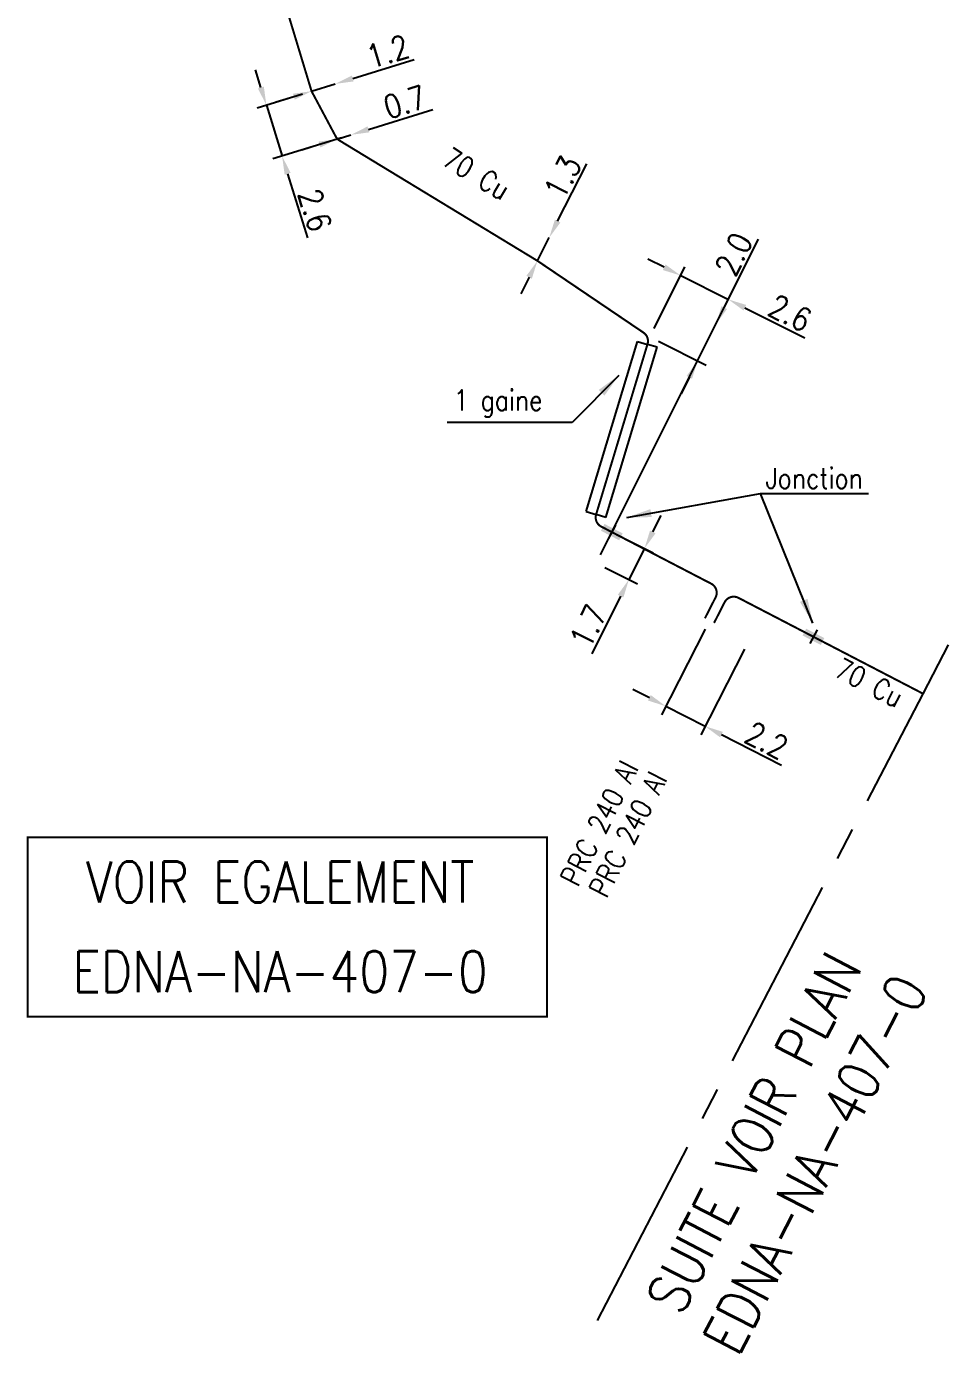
# Model space of a CAD drawing. Header units: millimetres. Extents: x 185000 to 186000, y 128000 to 129009.
# Drawn here: x 185601.5 to 185646.4, y 128627.6 to 128692.3 of the extents above; entities that cross this region are included whole.
import ezdxf
from ezdxf.enums import TextEntityAlignment as Align

# ---------------------------------------------------------------- set-up
doc = ezdxf.new("R2010")
doc.units = ezdxf.units.MM
doc.header["$PDMODE"] = 34
doc.linetypes.add('CENTER2', pattern=[28.575, 19.05, -3.175, 3.175, -3.175])
doc.layers.get('0').update_dxf_attribs({"linetype": 'CONTINUOUS'})
doc.layers.get('DEFPOINTS').update_dxf_attribs({"linetype": 'CONTINUOUS'})
for name, color, linetype in [('M_120', 5, 'M_ST_13'), ('M_300', 7, 'CONTINUOUS'), ('M_400', 7, 'CONTINUOUS'), ('M_930', 7, 'CONTINUOUS')]:
    doc.layers.add(name, color=color, linetype=linetype)
doc.styles.get("Standard").update_dxf_attribs({"font": 'romans.shx', "width": 0.85})
doc.linetypes.add('M_ST_13', pattern='A,5,-0.3,["oo",Standard,S=1.5,R=0,X=0,Y=-0.5],-3', length=8.3)
doc.dimstyles.get("Standard").update_dxf_attribs({"dimtxt": 1.5, "dimasz": 1.2, "dimexe": 0.625, "dimexo": 0.625, "dimgap": 0.25, "dimtad": 1, "dimdec": 1, "dimzin": 0, "dimdsep": 46, "dimtxsty": 'Standard', "dimcen": -0.5, "dimadec": 0, "dimazin": 0, "dimtfac": 1, "dimtdec": 1, "dimtmove": 0, "dimatfit": 3, "dimfxl": 0, "dimtolj": 1, "dimtzin": 0, "dimarcsym": 0})

# ---------------------------------------------------------------- blocks, each defined once
blk = doc.blocks.new('*D630')
at = {"layer": 'DEFPOINTS', "color": 0, "linetype": 'Continuous', "transparency": 16777216}
for p in [(185634.787, 128663.327), (185636.702, 128662.35), (185634.572, 128658.174)]:
    blk.add_point(p, dxfattribs=at)
at = {"layer": 'M_120', "color": 0, "linetype": 'Continuous', "lineweight": -2, "transparency": 16777216}
for p, q in [((185634.574, 128662.909), (185632.444, 128658.734)), ((185636.489, 128661.932), (185634.359, 128657.757)), ((185631.855, 128659.56), (185631.053, 128659.969)), ((185632.657, 128659.151), (185634.572, 128658.174)), ((185635.373, 128657.765), (185638.294, 128656.275))]:
    blk.add_line(p, q, dxfattribs=at)
at = {"layer": 'M_120', "color": 0, "linetype": 'Continuous', "transparency": 16777216}
for points in [[(185631.923, 128659.694), (185631.787, 128659.427), (185632.657, 128659.151)], [(185635.442, 128657.899), (185635.305, 128657.632), (185634.572, 128658.174)]]:
    blk.add_solid(points, dxfattribs=at)
at = {"layer": 'M_120', "color": 0, "linetype": 'Continuous', "transparency": 16777216, "insert": (185637.575, 128657.484), "char_height": 1.125, "attachment_point": 5, "rotation": 332.97222}
blk.add_mtext('\\A1;2.2', dxfattribs=at)
blk = doc.blocks.new('*D631')
at = {"layer": 'DEFPOINTS', "color": 0, "linetype": 'Continuous', "transparency": 16777216}
for p in [(185630.024, 128667.644), (185629.263, 128666.124), (185630.855, 128665.327)]:
    blk.add_point(p, dxfattribs=at)
at = {"layer": 'M_120', "color": 0, "linetype": 'Continuous', "lineweight": -2, "transparency": 16777216}
for p, q in [((185632.019, 128667.652), (185632.422, 128668.456)), ((185630.443, 128667.434), (185632.036, 128666.637)), ((185631.617, 128666.847), (185630.855, 128665.327)), ((185629.682, 128665.914), (185631.275, 128665.117)), ((185630.452, 128664.522), (185629.046, 128661.712))]:
    blk.add_line(p, q, dxfattribs=at)
at = {"layer": 'M_120', "color": 0, "linetype": 'Continuous', "transparency": 16777216}
for points in [[(185631.885, 128667.719), (185632.154, 128667.584), (185631.617, 128666.847)], [(185630.318, 128664.589), (185630.587, 128664.455), (185630.855, 128665.327)]]:
    blk.add_solid(points, dxfattribs=at)
at = {"layer": 'M_120', "color": 0, "linetype": 'Continuous', "transparency": 16777216, "insert": (185628.877, 128663.051), "char_height": 1.125, "attachment_point": 5, "rotation": 63.40267}
blk.add_mtext('\\A1;1.7', dxfattribs=at)
blk = doc.blocks.new('*D632')
at = {"layer": 'DEFPOINTS', "color": 0, "linetype": 'Continuous', "transparency": 16777216}
for p in [(185635.706, 128678.993), (185631.882, 128677.162), (185629.263, 128666.124)]:
    blk.add_point(p, dxfattribs=at)
at = {"layer": 'M_120', "color": 0, "linetype": 'Continuous', "lineweight": -2, "transparency": 16777216}
for p, q in [((185632.577, 128680.56), (185631.772, 128680.963)), ((185632.092, 128677.581), (185633.591, 128680.576)), ((185633.382, 128680.157), (185635.706, 128678.993)), ((185629.473, 128666.543), (185635.916, 128679.412)), ((185636.511, 128678.59), (185639.443, 128677.122))]:
    blk.add_line(p, q, dxfattribs=at)
at = {"layer": 'M_120', "color": 0, "linetype": 'Continuous', "transparency": 16777216}
for points in [[(185632.644, 128680.694), (185632.51, 128680.426), (185633.382, 128680.157)], [(185636.578, 128678.724), (185636.444, 128678.456), (185635.706, 128678.993)]]:
    blk.add_solid(points, dxfattribs=at)
at = {"layer": 'M_120', "color": 0, "linetype": 'Continuous', "transparency": 16777216, "insert": (185638.715, 128678.325), "char_height": 1.125, "attachment_point": 5, "rotation": 333.40267}
blk.add_mtext('\\A1;2.6', dxfattribs=at)
blk = doc.blocks.new('*D633')
at = {"layer": 'DEFPOINTS', "color": 0, "linetype": 'Continuous', "transparency": 16777216}
for p in [(185626.971, 128682.007), (185626.971, 128682.007), (185626.396, 128680.875)]:
    blk.add_point(p, dxfattribs=at)
at = {"layer": 'M_120', "color": 0, "linetype": 'Continuous', "lineweight": -2, "transparency": 16777216}
for p, q in [((185627.379, 128682.81), (185628.801, 128685.611)), ((185626.396, 128680.875), (185626.971, 128682.007)), ((185625.989, 128680.072), (185625.582, 128679.27))]:
    blk.add_line(p, q, dxfattribs=at)
at = {"layer": 'M_120', "color": 0, "linetype": 'Continuous', "transparency": 16777216}
for points in [[(185627.245, 128682.878), (185627.512, 128682.742), (185626.971, 128682.007)], [(185625.855, 128680.14), (185626.123, 128680.004), (185626.396, 128680.875)]]:
    blk.add_solid(points, dxfattribs=at)
at = {"layer": 'M_120', "color": 0, "linetype": 'Continuous', "transparency": 16777216, "insert": (185627.625, 128684.951), "char_height": 1.125, "attachment_point": 5, "rotation": 63.08829}
blk.add_mtext('\\A1;1.3', dxfattribs=at)
blk = doc.blocks.new('M_300_04')
at = {"color": 0, "linetype": 'Continuous'}
blk.add_line((0, 0.375), (0, -0.375), dxfattribs=at)
blk.add_solid([(-0.5, 0.188), (-0.5, -0.188), (0.5, 0.188), (0.5, -0.188)], dxfattribs=at)
at = {"color": 0, "linetype": 'Continuous', "width": 0.75, "flags": 3}
for tag, p in [('DEF_LEG', (0, -5)), ('DEF_COUP', (0.023, -7.005)), ('DEF_TYPE', (0, -9))]:
    blk.add_attdef(tag, text='', height=1.2, dxfattribs=at).set_placement(p, align=Align.MIDDLE)
blk = doc.blocks.new('*D634')
at = {"layer": 'DEFPOINTS', "color": 0, "linetype": 'Continuous', "transparency": 16777216}
for p in [(185635.102, 128677.786), (185635.102, 128677.786), (185631.882, 128677.162)]:
    blk.add_point(p, dxfattribs=at)
at = {"layer": 'M_120', "color": 0, "linetype": 'Continuous', "lineweight": -2, "transparency": 16777216}
for p, q in [((185635.505, 128678.591), (185637.176, 128681.927)), ((185634.207, 128675.998), (185635.102, 128677.786)), ((185632.301, 128676.952), (185634.626, 128675.788)), ((185633.804, 128675.193), (185633.401, 128674.388))]:
    blk.add_line(p, q, dxfattribs=at)
at = {"layer": 'M_120', "color": 0, "linetype": 'Continuous', "transparency": 16777216}
for points in [[(185635.371, 128678.658), (185635.639, 128678.524), (185635.102, 128677.786)], [(185633.67, 128675.26), (185633.938, 128675.126), (185634.207, 128675.998)]]:
    blk.add_solid(points, dxfattribs=at)
at = {"layer": 'M_120', "color": 0, "linetype": 'Continuous', "transparency": 16777216, "insert": (185635.972, 128681.2), "char_height": 1.125, "attachment_point": 5, "rotation": 63.40267}
blk.add_mtext('\\A1;2.0', dxfattribs=at)
blk = doc.blocks.new('*D635')
at = {"layer": 'DEFPOINTS', "color": 0, "linetype": 'Continuous', "transparency": 16777216}
for p in [(185616.627, 128686.813), (185617.296, 128687.02), (185617.296, 128687.02)]:
    blk.add_point(p, dxfattribs=at)
at = {"layer": 'M_120', "color": 0, "linetype": 'Continuous', "lineweight": -2, "transparency": 16777216}
for p, q in [((185618.155, 128687.286), (185621.287, 128688.255)), ((185616.627, 128686.813), (185617.296, 128687.02)), ((185615.767, 128686.546), (185614.907, 128686.28))]:
    blk.add_line(p, q, dxfattribs=at)
at = {"layer": 'M_120', "color": 0, "linetype": 'Continuous', "transparency": 16777216}
for points in [[(185618.111, 128687.429), (185618.2, 128687.142), (185617.296, 128687.02)], [(185615.723, 128686.69), (185615.812, 128686.403), (185616.627, 128686.813)]]:
    blk.add_solid(points, dxfattribs=at)
at = {"layer": 'M_120', "color": 0, "linetype": 'Continuous', "transparency": 16777216, "insert": (185619.93, 128688.62), "char_height": 1.125, "attachment_point": 5, "rotation": 17.19904}
blk.add_mtext('\\A1;0.7', dxfattribs=at)
blk = doc.blocks.new('*D636')
at = {"layer": 'DEFPOINTS', "color": 0, "linetype": 'Continuous', "transparency": 16777216}
for p in [(185615.381, 128689.149), (185617.296, 128687.02), (185613.945, 128685.983)]:
    blk.add_point(p, dxfattribs=at)
at = {"layer": 'M_120', "color": 0, "linetype": 'Continuous', "lineweight": -2, "transparency": 16777216}
for p, q in [((185612.91, 128689.326), (185612.644, 128690.186)), ((185614.933, 128689.01), (185612.729, 128688.328)), ((185613.177, 128688.466), (185613.945, 128685.983)), ((185616.848, 128686.881), (185613.498, 128685.844)), ((185614.211, 128685.123), (185615.181, 128681.991))]:
    blk.add_line(p, q, dxfattribs=at)
at = {"layer": 'M_120', "color": 0, "linetype": 'Continuous', "transparency": 16777216}
for points in [[(185613.054, 128689.37), (185612.767, 128689.282), (185613.177, 128688.466)], [(185614.355, 128685.167), (185614.068, 128685.078), (185613.945, 128685.983)]]:
    blk.add_solid(points, dxfattribs=at)
at = {"layer": 'M_120', "color": 0, "linetype": 'Continuous', "transparency": 16777216, "insert": (185615.546, 128683.349), "char_height": 1.125, "attachment_point": 5, "rotation": 287.19904}
blk.add_mtext('\\A1;2.6', dxfattribs=at)
blk = doc.blocks.new('*D637')
at = {"layer": 'DEFPOINTS', "color": 0, "linetype": 'Continuous', "transparency": 16777216}
for p in [(185616.527, 128689.503), (185616.527, 128689.503), (185615.381, 128689.149)]:
    blk.add_point(p, dxfattribs=at)
at = {"layer": 'M_120', "color": 0, "linetype": 'Continuous', "lineweight": -2, "transparency": 16777216}
for p, q in [((185617.387, 128689.769), (185620.388, 128690.699)), ((185615.381, 128689.149), (185616.527, 128689.503)), ((185614.521, 128688.882), (185613.661, 128688.616))]:
    blk.add_line(p, q, dxfattribs=at)
at = {"layer": 'M_120', "color": 0, "linetype": 'Continuous', "transparency": 16777216}
for points in [[(185617.342, 128689.913), (185617.431, 128689.626), (185616.527, 128689.503)], [(185614.476, 128689.026), (185614.565, 128688.739), (185615.381, 128689.149)]]:
    blk.add_solid(points, dxfattribs=at)
at = {"layer": 'M_120', "color": 0, "linetype": 'Continuous', "transparency": 16777216, "insert": (185619.095, 128691.084), "char_height": 1.125, "attachment_point": 5, "rotation": 17.19904}
blk.add_mtext('\\A1;1.2', dxfattribs=at)

msp = doc.modelspace()

# ---------------------------------------------------------------- linework, layer by layer
at = {"layer": 'M_120'}
msp.add_lwpolyline([(185634.564, 128663.441, 0.1, 0.1, 0), (185635.083, 128664.458, 0.1, 0.1, 0.412087), (185634.868, 128665.129, 0.1, 0.1, 0), (185634.019, 128665.569, 0.1, 0.1, 0), (185630.024, 128667.644, 0.1, 0.1, 0), (185629.506, 128667.913, 0.1, 0.1, -0.360685), (185629.257, 128668.501, 0.1, 0.1, 0), (185631.76, 128676.801, 0.1, 0.1, 0.337537), (185631.566, 128677.375, 0.1, 0.1, 0), (185626.396, 128680.875, 0.1, 0.1, 0), (185616.744, 128686.742, 0.1, 0.1, -0.134424), (185616.563, 128686.933, 0.1, 0.1, 0), (185615.381, 128689.149, 0.1, 0.1, 0), (185612.986, 128697.051, 0.1, 0.1, -0.177005)], format="xyseb", dxfattribs=at)
at = {"layer": 'M_120', "const_width": 0.1}
msp.add_lwpolyline([(185635.009, 128663.213), (185635.523, 128664.221, -0.416343), (185636.199, 128664.437), (185636.773, 128664.139), (185639.858, 128662.537), (185645.202, 128659.762)], format="xyb", dxfattribs=at)
at = {"layer": 'M_400', "color": 7, "linetype": 'CONTINUOUS'}
for p, q in [((185628.779, 128668.646), (185631.281, 128676.945)), ((185629.736, 128668.357), (185632.238, 128676.657)), ((185631.281, 128676.945), (185631.76, 128676.801)), ((185632.238, 128676.657), (185631.76, 128676.801)), ((185628.779, 128668.646), (185629.257, 128668.501)), ((185629.736, 128668.357), (185629.257, 128668.501))]:
    msp.add_line(p, q, dxfattribs=at)
at = {"layer": 'M_930', "linetype": 'CENTER2', "ltscale": 0.5, "flags": 128}
msp.add_lwpolyline([(185629.321, 128629.183), (185645.202, 128659.762), (185646.441, 128662.148)], dxfattribs=at)
at = {"layer": 'M_930', "const_width": 0.1}
msp.add_lwpolyline([(185601.53, 128652.755), (185626.865, 128652.755), (185626.865, 128644.015), (185601.53, 128644.015)], close=True, dxfattribs=at)

# ---------------------------------------------------------------- block references
at = {"layer": 'M_300', "rotation": 332.5559055996966}
for p in [(185630.024, 128667.644), (185639.858, 128662.537)]:
    msp.add_blockref('M_300_04', p, dxfattribs=at)

# ---------------------------------------------------------------- texts
at = {"layer": 'M_120', "linetype": 'ByBlock', "char_height": 1, "attachment_point": 4}
for insert, rotation in [((185621.926, 128686.029), 328.70879), ((185641.02, 128661.104), 332.55591)]:
    msp.add_mtext('\\A1;70 Cu', dxfattribs=dict(at, insert=insert, rotation=rotation))
at = {"layer": 'M_120', "char_height": 1, "attachment_point": 4, "rotation": 62.97222}
for insert in [(185627.921, 128650.517), (185629.31, 128649.975)]:
    msp.add_mtext('\\A1;PRC 240 Al', dxfattribs=dict(at, insert=insert))
at = {"layer": 'M_300', "linetype": 'Continuous', "insert": (185637.528, 128670.27), "char_height": 1, "attachment_point": 4}
msp.add_mtext('Jonction', dxfattribs=at)
at = {"layer": 'M_400', "insert": (185626.643, 128673.91), "char_height": 1, "attachment_point": 6}
msp.add_mtext('1 gaine ', dxfattribs=at)
at = {"layer": 'M_930', "width": 0.85}
for s, p in [('VOIR EGALEMENT', (185613.848, 128649.584)), ('EDNA-NA-407-0', (185613.848, 128645.21))]:
    msp.add_text(s, height=2, dxfattribs=at).set_placement(p, align=Align.CENTER)
for s, p in [('SUITE VOIR PLAN', (185637.841, 128637.89)), ('EDNA-NA-407-0', (185640.837, 128636.358))]:
    msp.add_text(s, height=2, rotation=62.55591, dxfattribs=at).set_placement(p, align=Align.CENTER)

# ---------------------------------------------------------------- dimensions: what is measured, and where the dimension line sits
at = {"layer": 'M_120', "linetype": 'Continuous'}
for base, p1, p2, angle, override, picture, middle in [((185616.527, 128689.503), (185615.381, 128689.149), (185616.527, 128689.503), 197.19904, {"dimscale": 0.75, "dimatfit": 0}, '*D637', (185619.317, 128690.367)), ((185613.945, 128685.983), (185615.381, 128689.149), (185617.296, 128687.02), 107.19904, {"dimscale": 0.75, "dimatfit": 0}, '*D636', (185614.829, 128683.127)), ((185617.296, 128687.02), (185616.627, 128686.813), (185617.296, 128687.02), 197.19904, {"dimscale": 0.75, "dimatfit": 0}, '*D635', (185620.151, 128687.904)), ((185626.971, 128682.007), (185626.396, 128680.875), (185626.971, 128682.007), 243.08829, {"dimscale": 0.75, "dimlfac": 1, "dimlunit": 2, "dimatfit": 0}, '*D633', (185628.293, 128684.612)), ((185635.102, 128677.786), (185631.882, 128677.162), (185635.102, 128677.786), 243.40267, {"dimscale": 0.75, "dimatfit": 0}, '*D634', (185636.643, 128680.864)), ((185635.706, 128678.993), (185631.882, 128677.162), (185629.263, 128666.124), 153.40267, {"dimscale": 0.75, "dimatfit": 0}, '*D632', (185638.379, 128677.655)), ((185630.855, 128665.327), (185630.024, 128667.644), (185629.263, 128666.124), 63.40267, {"dimscale": 0.75, "dimatfit": 0}, '*D631', (185629.548, 128662.715)), ((185634.5717, 128658.1742), (185634.7867, 128663.3269), (185636.7019, 128662.3499), 152.97222, {"dimscale": 0.75}, '*D630', (185637.2346, 128656.8158))]:
    dim = msp.add_linear_dim(base=base, p1=p1, p2=p2, angle=angle, dimstyle='Standard', override=override, dxfattribs=at)
    dim.commit()
    dim.dimension.update_dxf_attribs({"geometry": picture, "text_midpoint": middle, "dimtype": 160})

# ---------------------------------------------------------------- leaders
at = {"layer": 'M_300', "linetype": 'Continuous', "annotation_type": 0, "has_hookline": 1, "hookline_direction": 0, "text_width": 5.019}
msp.add_leader([(185630.757, 128668.359), (185637.278, 128669.52)], dimstyle='Standard', dxfattribs=at)
at = {"layer": 'M_300', "linetype": 'Continuous'}
msp.add_leader([(185639.831, 128663.201), (185637.278, 128669.52)], dimstyle='Standard', dxfattribs=at)
at = {"layer": 'M_400', "annotation_type": 0, "has_hookline": 1, "hookline_direction": 1, "text_width": 4.655}
msp.add_leader([(185630.366, 128675.29), (185628.093, 128672.993), (185626.893, 128672.993)], dimstyle='Standard', dxfattribs=at)

doc.saveas('drawing.dxf')
